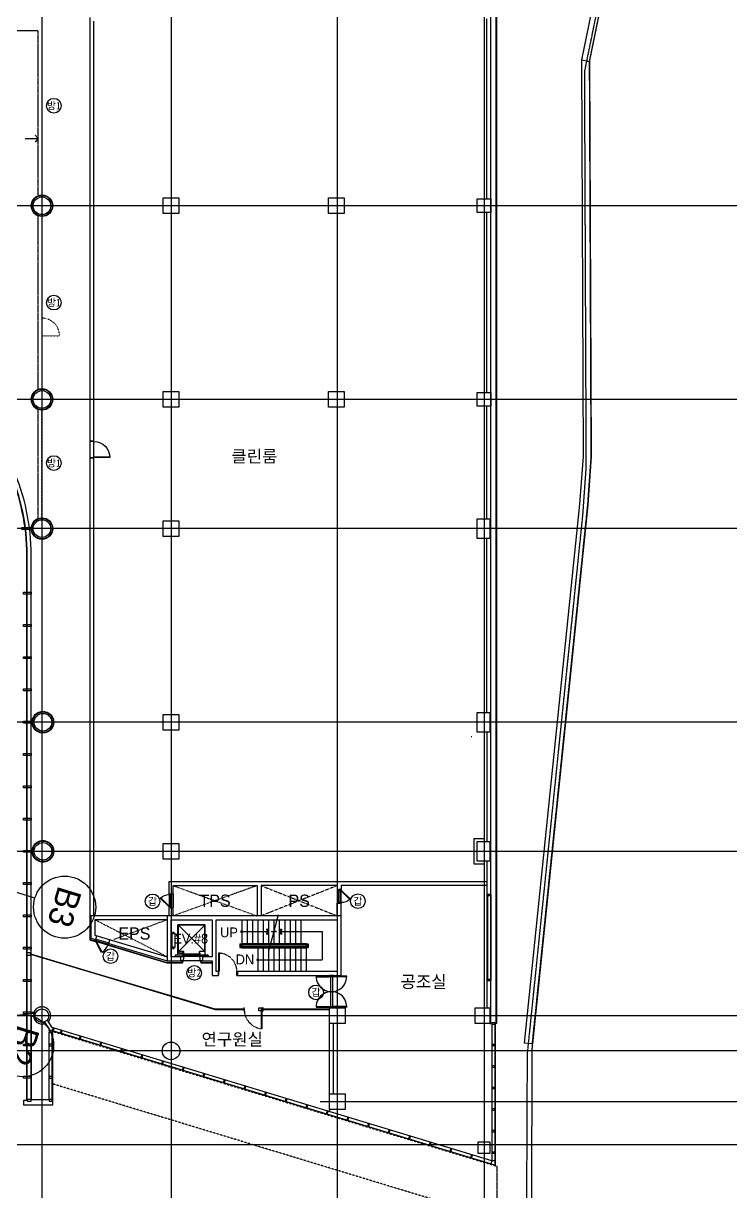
# Model space of a CAD drawing. Header units: metres. Extents: x 630750 to 860239, y 578133 to 726633.
# Drawn here: x 746954 to 783110, y 608915 to 668635 of the extents above; entities that cross this region are included whole.
import ezdxf
from ezdxf.enums import TextEntityAlignment as Align

# ---------------------------------------------------------------- set-up
doc = ezdxf.new("R2010")
doc.units = ezdxf.units.M
for name, pattern in [('11$0$HID1', [0.375, 0.25, -0.125]), ('DASHDOT', [25.4, 12.7, -6.35, 0, -6.35]), ('HID1', [0.375, 0.25, -0.125]), ('HIDDEN', [2, 1, -1]), ('HIDDEN-1', [1.4, 0.35, -0.7, 0.35]), ('SITE$0$ACAD$0$DASHED', [19.05, 12.7, -6.35]), ('SITE$0$PROPERTY', [37.5, 25, -2.5, 2.5, -2.5, 2.5, -2.5]), ('업무시설_xr-base$0$CONTINOUS', [0])]:
    doc.linetypes.add(name, pattern=pattern)
for name, color, linetype in [('11$0$A-DOR', 4, 'Continuous'), ('11$0$A-WALL-CONC', 2, 'Continuous'), ('A-CON', 2, 'Continuous'), ('A-DOR', 4, 'Continuous'), ('A-ELE-8', 8, 'Continuous'), ('A-ELE-9', 9, 'Continuous'), ('A-ELE9', 9, 'Continuous'), ('A-ELEV', 4, 'Continuous'), ('A-ELEV-FIXT', 5, 'Continuous'), ('A-GRID-DIMS', 14, 'Continuous'), ('A-HAT-0', 7, 'Continuous'), ('A-HAT-1', 9, 'Continuous'), ('A-MULL', 7, 'Continuous'), ('A-STAIR', 4, 'Continuous'), ('A-STONE', 6, 'Continuous'), ('A-SYM1', 7, 'Continuous'), ('A-TXT-S', 3, 'Continuous'), ('A-WAL-BLK', 3, 'Continuous'), ('A-WAL-DW', 7, 'Continuous'), ('A-WALL-CONC', 2, 'Continuous'), ('A-WIN-GLASS', 4, 'Continuous'), ('AL', 4, 'Continuous'), ('DOR', 4, 'Continuous'), ('fire shutter', 2, 'Continuous'), ('HYUN', 7, 'Continuous'), ('INT', 117, 'Continuous'), ('KUK-DOOR', 4, 'Continuous'), ('KUK-DOOR-FRAME', 4, 'Continuous'), ('KUK-WALL-DRYWALL', 4, 'Continuous'), ('KUK-WALL-FIN 1', 30, 'Continuous'), ('SITE$0$C-PROP', 72, 'SITE$0$ACAD$0$DASHED'), ('STL1', 4, 'Continuous'), ('블럭', 7, 'Continuous'), ('특수설계 영역', 225, 'Continuous')]:
    doc.layers.add(name, color=color, linetype=linetype)
doc.layers.add('A-CEN-1', color=1, linetype='Continuous', plot=False)
doc.layers.add('rev_01(121015)', color=4, linetype='Continuous', plot=False)
doc.styles.add('TEXT', font='')
doc.styles.add('돋움', font='')
doc.styles.get('TEXT').set_extended_font_data('DotumChe')
doc.styles.get('돋움').set_extended_font_data('Dotum')

# ---------------------------------------------------------------- blocks, each defined once
blk = doc.blocks.new('중간 단면 대지')
at = {"layer": 'SITE$0$C-PROP', "color": 9, "linetype": 'SITE$0$PROPERTY'}
blk.add_lwpolyline([(876783, 339629), (927311, 324271), (939724, 323636), (979688, 311483), (983141, 313757), (983224, 333237), (986058, 360795), (986233, 363263), (986150, 383464), (990297, 403669)], dxfattribs=at)
blk = doc.blocks.new('MULLION_100X300')
blk.add_lwpolyline([(-100, -50), (-100, 50), (300, 50), (300, -50)], close=True)
blk = doc.blocks.new('*U32')
blk.add_line((0, 5), (0, 0))
blk.add_circle((0, 11.35), 6.35)
at = {"color": 3, "style": '돋움'}
blk.add_attdef('NO', text='', height=5, dxfattribs=at).set_placement((0, 11.35), align=Align.MIDDLE_CENTER)
blk = doc.blocks.new('DOOR_1650')
at = {"layer": 'A-DOR'}
for p, q in [((1182425, -536335, 0), (1183104, -536335, 0)), ((1182425, -536365, 0), (1183104, -536365, 0)), ((1183104, -536365, 0), (1183104, -536335, 0)), ((1183304, -536365, 0), (1183304, -536335, 0)), ((1183304, -536365, 0), (1183304, -536335, 0)), ((1183304, -536365, 0), (1183304, -536335, 0)), ((1183984, -536335, 0), (1183304, -536335, 0)), ((1183984, -536365, 0), (1183304, -536365, 0)), ((1183984, -536365, 0), (1183984, -536335, 0)), ((1182425, -537895, 0), (1183104, -537895, 0)), ((1182425, -537895, 0), (1182425, -537925, 0)), ((1182425, -537925, 0), (1183104, -537925, 0)), ((1183104, -537925, 0), (1183104, -537895, 0)), ((1183304, -537925, 0), (1183304, -537895, 0)), ((1183984, -537895, 0), (1183304, -537895, 0)), ((1183984, -537925, 0), (1183304, -537925, 0)), ((1183984, -537895, 0), (1183984, -537925, 0))]:
    blk.add_line(p, q, dxfattribs=at)
at = {"layer": 'A-DOR', "elevation": 0}
for points in [[(1183304, -536305), (1183104, -536305), (1183104, -536335), (1183149, -536335), (1183149, -536350), (1183259, -536350), (1183259, -536335), (1183304, -536335)], [(1183304, -536305), (1183104, -536305), (1183104, -536335), (1183149, -536335), (1183149, -536350), (1183259, -536350), (1183259, -536335), (1183304, -536335)], [(1183104, -536305), (1183304, -536305), (1183304, -536335), (1183259, -536335), (1183259, -536350), (1183149, -536350), (1183149, -536335), (1183104, -536335)], [(1183104, -537955), (1183304, -537955), (1183304, -537925), (1183259, -537925), (1183259, -537910), (1183149, -537910), (1183149, -537925), (1183104, -537925)]]:
    blk.add_lwpolyline(points, close=True, dxfattribs=at)
at = {"layer": 'A-DOR'}
for centre, start, end in [((1183204, -536350, 0), 178.89811, 1.10189), ((1183204, -537910, 0), 358.89811, 181.10192)]:
    blk.add_arc(centre, 780, start, end, dxfattribs=at)
at = {"layer": 'A-ELE9'}
for p, q in [((1183149, -536335, 0), (1183149, -537925, 0)), ((1183259, -536335, 0), (1183259, -537925, 0))]:
    blk.add_line(p, q, dxfattribs=at)
blk = doc.blocks.new('dor-700')
at = {"layer": 'A-DOR'}
for p, q in [((197, 553), (218, 574)), ((197, 553), (649, 102)), ((218, 574), (670, 123)), ((670, 123), (649, 102))]:
    blk.add_line(p, q, dxfattribs=at)
for points in [[(0, 123), (0, 3), (45, 3), (45, 78), (30, 78), (30, 123)], [(700, 123), (700, 3), (655, 3), (655, 78), (670, 78), (670, 123)]]:
    blk.add_lwpolyline(points, close=True, dxfattribs=at)
blk.add_arc((715, 104), 686, 139.10423, 178.37315, dxfattribs=at)
at = {"layer": 'DOR', "color": 9}
for points in [[(30, 123), (627, 123)], [(45, 78), (655, 78)], [(45, 3), (655, 3)]]:
    blk.add_lwpolyline(points, dxfattribs=at)
blk = doc.blocks.new('elev-11')
at = {"layer": 'A-ELEV'}
for points in [[(2020128, 49069), (2020128, 49079), (2020198, 49079), (2020158, 48816), (2020128, 48816), (2020128, 48846)], [(2021068, 49069), (2021068, 49079), (2020998, 49079), (2021038, 48816), (2021068, 48816), (2021068, 48846)]]:
    blk.add_lwpolyline(points, dxfattribs=at)
at = {"layer": 'A-ELEV-FIXT'}
for p, q in [((2019898, 49161), (2019898, 50693)), ((2021298, 50693), (2019898, 50693)), ((2019923, 49318), (2019923, 50668)), ((2021273, 50668), (2019923, 50668)), ((2021273, 49318), (2021273, 50668)), ((2021298, 49161), (2021298, 50693)), ((2021443, 49131), (2019753, 49131)), ((2019753, 49131), (2019753, 49046)), ((2019753, 49071), (2020097, 49071)), ((2019898, 49161), (2021298, 49161)), ((2020198, 49318), (2019923, 49318)), ((2019948, 49323), (2020148, 49323)), ((2019948, 49318), (2019948, 49323)), ((2019953, 49243), (2019953, 49318)), ((2019953, 49243), (2020143, 49243)), ((2020198, 49221), (2020137, 49221)), ((2020143, 49243), (2020143, 49318)), ((2020148, 49318), (2020148, 49323)), ((2020158, 49215), (2021039, 49215)), ((2020158, 49183), (2020158, 49215)), ((2020158, 49183), (2021039, 49183)), ((2020158, 49124), (2021038, 49124)), ((2020158, 49124), (2020158, 49084)), ((2020158, 49084), (2021038, 49084)), ((2020174, 49278), (2020174, 49318)), ((2020198, 49221), (2020198, 49318)), ((2020598, 49215), (2020598, 49183)), ((2020598, 49124), (2020598, 49084)), ((2020598, 49124), (2020598, 49084)), ((2020599, 49215), (2020599, 49183)), ((2021273, 49318), (2020999, 49318)), ((2020999, 49221), (2020999, 49318)), ((2020999, 49221), (2021060, 49221)), ((2021024, 49278), (2021024, 49318)), ((2021038, 49124), (2021038, 49084)), ((2021039, 49183), (2021039, 49215)), ((2021443, 49071), (2021088, 49071)), ((2021443, 49131), (2021443, 49046))]:
    blk.add_line(p, q, dxfattribs=at)
at = {"layer": 'A-ELEV-FIXT', "color": 8}
for p, q in [((2021273, 50668), (2019923, 49318)), ((2021273, 49318), (2019923, 50668))]:
    blk.add_line(p, q, dxfattribs=at)
at = {"layer": 'A-ELEV-FIXT'}
for points in [[(2019754, 50241), (2019584, 50241), (2019584, 49541), (2019754, 49541)], [(2019708, 50291), (2019708, 50297), (2019630, 50297), (2019630, 50291), (2019665, 50285), (2019665, 50269), (2019664, 50269), (2019664, 50241), (2019674, 50241), (2019674, 50269), (2019673, 50269), (2019673, 50285)], [(2019833, 50180), (2019827, 50180), (2019827, 50102), (2019833, 50102), (2019839, 50137), (2019855, 50137), (2019855, 50136), (2019883, 50136), (2019883, 50146), (2019855, 50146), (2019855, 50145), (2019839, 50145)], [(2021369, 50180), (2021363, 50180), (2021357, 50145), (2021341, 50145), (2021341, 50146), (2021313, 50146), (2021313, 50136), (2021341, 50136), (2021341, 50137), (2021357, 50137), (2021363, 50102), (2021369, 50102)], [(2019708, 49491), (2019673, 49497), (2019673, 49513), (2019674, 49513), (2019674, 49541), (2019664, 49541), (2019664, 49513), (2019665, 49513), (2019665, 49497), (2019630, 49491), (2019630, 49485), (2019708, 49485)]]:
    blk.add_lwpolyline(points, close=True, dxfattribs=at)
blk = doc.blocks.new('11$0$dd')
at = {"layer": '11$0$A-DOR', "linetype": '11$0$HID1', "ltscale": 3}
for p, q in [((1530235, -198003), (1530085, -198003)), ((1530085, -198029), (1530125, -198029)), ((1530125, -198029), (1530196, -198029)), ((1530196, -198029), (1530235, -198029)), ((1530235, -198029), (1530235, -198003)), ((1530235, -198029), (1530235, -198055)), ((1530235, -198029), (1530235, -198055)), ((1530235, -198849), (1530085, -198849)), ((1530085, -198875), (1530144, -198875)), ((1530144, -198875), (1530196, -198875))]:
    blk.add_line(p, q, dxfattribs=at)
at = {"layer": '11$0$A-DOR', "ltscale": 3}
for p, q in [((1531055, -198029), (1530235, -198029)), ((1531055, -198029), (1530235, -198029)), ((1531055, -198055), (1530235, -198055)), ((1531055, -198055), (1530235, -198055))]:
    blk.add_line(p, q, dxfattribs=at)
at = {"layer": '11$0$A-DOR', "linetype": '11$0$HID1', "ltscale": 3}
for points in [[(1530235, -198003), (1530085, -198003), (1530085, -198029), (1530125, -198029), (1530125, -198029), (1530196, -198029), (1530196, -198029), (1530235, -198029)], [(1530235, -198849), (1530085, -198849), (1530085, -198875), (1530144, -198875), (1530144, -198875), (1530196, -198875), (1530196, -198875), (1530235, -198875)]]:
    blk.add_lwpolyline(points, close=True, dxfattribs=at)
at = {"layer": '11$0$A-DOR', "linetype": 'ByBlock', "ltscale": 3}
blk.add_arc((1530235, -198029), 820, 270.00003, 360, dxfattribs=at)

msp = doc.modelspace()

# ---------------------------------------------------------------- hatches: boundary and pattern name
at = {"layer": 'A-SYM1'}
h = msp.add_hatch(color=7, dxfattribs=at)
edge = h.paths.add_edge_path()
edge.add_arc((758114.4, 622205.1), 80, 180, 360, ccw=False)
edge.add_arc((758114.4, 622205.1), 80, 0, 180, ccw=False)
for points in [[(759414.9, 622342.8), (759376.4, 622320.6), (759443.1, 622205.1), (759376.4, 622089.6), (759414.9, 622067.4), (759494.4, 622205.1)], [(760123.9, 622342.8), (760162.4, 622320.6), (760095.7, 622205.1), (760162.4, 622089.6), (760123.9, 622067.4), (760044.4, 622205.1)]]:
    msp.add_hatch(color=7, dxfattribs=at).paths.add_polyline_path(points)
h = msp.add_hatch(color=7, dxfattribs=at)
edge = h.paths.add_edge_path()
edge.add_arc((758939.4, 620765.2), 80, 180, 360, ccw=False)
edge.add_arc((758939.4, 620765.2), 80, 0, 180, ccw=False)

# ---------------------------------------------------------------- linework, layer by layer
msp.add_line((762604.4, 613110.2, 0), (762604.4, 613001.3, 0))
at = {"elevation": 0}
for points in [[(746954.4, 639460.2), (746954.4, 639560.2), (747354.4, 639560.2), (747354.4, 639460.2)], [(746954.4, 637810.2), (746954.4, 637910.2), (747354.4, 637910.2), (747354.4, 637810.2)], [(746954.4, 636160.2), (746954.4, 636260.2), (747354.4, 636260.2), (747354.4, 636160.2)], [(746954.4, 634510.2), (746954.4, 634610.2), (747354.4, 634610.2), (747354.4, 634510.2)], [(746954.4, 632860.2), (746954.4, 632960.2), (747354.4, 632960.2), (747354.4, 632860.2)], [(746954.4, 631210.2), (746954.4, 631310.2), (747354.4, 631310.2), (747354.4, 631210.2)], [(746954.4, 629560.2), (746954.4, 629660.2), (747354.4, 629660.2), (747354.4, 629560.2)], [(746954.4, 627910.2), (746954.4, 628010.2), (747354.4, 628010.2), (747354.4, 627910.2)], [(746954.4, 626260.2), (746954.4, 626360.2), (747354.4, 626360.2), (747354.4, 626260.2)], [(746954.4, 624610.2), (746954.4, 624710.2), (747354.4, 624710.2), (747354.4, 624610.2)], [(746954.4, 622960.2), (746954.4, 623060.2), (747354.4, 623060.2), (747354.4, 622960.2)], [(746954.4, 621310.2), (746954.4, 621410.2), (747354.4, 621410.2), (747354.4, 621310.2)], [(746954.4, 619660.2), (746954.4, 619760.2), (747354.4, 619760.2), (747354.4, 619660.2)], [(746954.4, 618010.2), (746954.4, 618110.2), (747354.4, 618110.2), (747354.4, 618010.2)], [(746954.4, 616360.2), (746954.4, 616460.2), (747354.4, 616460.2), (747354.4, 616360.2)], [(746954.4, 614710.2), (746954.4, 614810.2), (747354.4, 614810.2), (747354.4, 614710.2)], [(746954.4, 614710.2), (746954.4, 614810.2), (747354.4, 614810.2), (747354.4, 614710.2)]]:
    msp.add_lwpolyline(points, close=True, dxfattribs=at)
at = {"layer": 'A-CEN-1', "linetype": 'Continuous'}
for p, q in [((747904.4, 706258.8, 0), (747904.4, 599969.6, 0)), ((754504.4, 706258.8, 0), (754504.4, 599969.6, 0)), ((763004.4, 706258.8, 0), (763004.4, 599969.6, 0)), ((770504.4, 706258.8, 0), (770504.4, 599969.6, 0)), ((795684.4, 659310.2, 0), (657202.6, 659310.2, 0)), ((801753.1, 649410.2, 0), (657202.6, 649410.2, 0))]:
    msp.add_line(p, q, dxfattribs=at)
at = {"layer": 'A-CEN-1', "linetype": 'Continuous', "ltscale": 0.1}
for p, q in [((796986.3, 659310.2, 0), (715754.4, 659310.2, 0)), ((796986.3, 649410.2, 0), (744904.4, 649410.2, 0)), ((796986.3, 642810.2, 0), (744904.4, 642810.2, 0)), ((796986.3, 632910.2, 0), (744904.4, 632910.2, 0)), ((797586.3, 626310.2, 0), (744904.4, 626310.2, 0)), ((796986.3, 617910.2, 0), (744904.4, 617910.2, 0)), ((796986.3, 616110.2, 0), (744904.4, 616110.2, 0)), ((796986.3, 613510.2, 0), (762119.6, 613510.2, 0)), ((796986.3, 611310.2, 0), (744904.4, 611310.2, 0))]:
    msp.add_line(p, q, dxfattribs=at)
at = {"layer": 'A-CON', "elevation": 0}
for points in [[(754104.4, 659710.2), (754904.4, 659710.2), (754904.4, 658910.2), (754104.4, 658910.2)], [(762554.4, 659710.2), (763354.4, 659710.2), (763354.4, 658910.2), (762554.4, 658910.2)], [(770154.4, 659660.2), (770854.4, 659660.2), (770854.4, 658960.2), (770154.4, 658960.2)], [(754104.4, 649810.2), (754904.4, 649810.2), (754904.4, 649010.2), (754104.4, 649010.2)], [(762554.4, 649810.2), (763354.4, 649810.2), (763354.4, 649010.2), (762554.4, 649010.2)], [(770154.4, 649760.2), (770854.4, 649760.2), (770854.4, 649060.2), (770154.4, 649060.2)], [(754104.4, 643210.2), (754904.4, 643210.2), (754904.4, 642410.2), (754104.4, 642410.2)], [(770154.4, 643310.2), (770804.4, 643310.2), (770804.4, 642310.2), (770154.4, 642310.2)], [(754104.4, 633310.2), (754904.4, 633310.2), (754904.4, 632510.2), (754104.4, 632510.2)], [(770154.4, 633410.2), (770804.4, 633410.2), (770804.4, 632410.2), (770154.4, 632410.2)], [(754104.4, 626710.2), (754904.4, 626710.2), (754904.4, 625910.2), (754104.4, 625910.2)], [(770154.4, 626810.2), (770804.4, 626810.2), (770804.4, 625810.2), (770154.4, 625810.2)], [(762604.4, 618310.2), (763404.4, 618310.2), (763404.4, 617510.2), (762604.4, 617510.2)], [(770054.4, 618310.2), (770804.4, 618310.2), (770804.4, 617510.2), (770054.4, 617510.2)], [(762604.4, 613910.2), (763404.4, 613910.2), (763404.4, 613110.2), (762604.4, 613110.2)], [(770204.4, 611460.2), (770804.4, 611460.2), (770804.4, 610860.2), (770204.4, 610860.2)]]:
    msp.add_lwpolyline(points, close=True, dxfattribs=at)
at = {"layer": 'A-CON'}
for centre, radius in [((747904.6, 659310.2, 0), 450), ((747904.4, 649410.2, 0), 450), ((747904.4, 642810.2, 0), 450), ((747954.4, 632910.2, 0), 450), ((747954.4, 626310.2, 0), 450), ((747904.4, 617910.2, 0), 350), ((754505.4, 616110.2, 0), 450)]:
    msp.add_circle(centre, radius, dxfattribs=at)
at = {"layer": 'A-DOR'}
msp.add_line((756964.4, 621099.7, 0), (756934.4, 621099.7, 0), dxfattribs=at)
at = {"layer": 'A-ELE-8', "elevation": 0}
for points in [[(775508.5, 666769.6), (779646.5, 686933), (779574.2, 694285)], [(775900.3, 666689.2), (780046.9, 686894.3), (779976.1, 694095.1)], [(772973.4, 616462.3), (772575.5, 616503.3), (775409.4, 644054.9), (775582.7, 646501.7), (775500.3, 666771.2), (775900.3, 666689.2), (775982.8, 646488.3), (775807.9, 644020.3), (772973.4, 616462.3)]]:
    msp.add_lwpolyline(points, dxfattribs=at)
at = {"layer": 'A-ELE-9'}
for p, q in [((754604.2, 624135.2, 0), (754604.2, 623435.2, 0)), ((754604.2, 624135.2), (754604.2, 623435.2)), ((763004.4, 624360.2, 0), (763004.4, 623660.2, 0)), ((763004.4, 624360.2), (763004.4, 623660.2))]:
    msp.add_line(p, q, dxfattribs=at)
at = {"layer": 'A-ELEV'}
for p, q in [((755084.4, 620933.2, 0), (755004.4, 620910.2, 0)), ((755004.4, 620710.2, 0), (755084.4, 620710.2, 0)), ((756104.4, 620910.2, 0), (756024.4, 620933.2, 0)), ((756104.4, 620710.2, 0), (756024.4, 620710.2, 0))]:
    msp.add_line(p, q, dxfattribs=at)
at = {"layer": 'A-HAT-0'}
msp.add_line((747050.8, 662742, 0), (747704.4, 662742, 0), dxfattribs=at)
at = {"layer": 'A-HAT-0', "elevation": 0}
for points in [[(747704.4, 662742), (747562.8, 662913.7)], [(747704.4, 662742), (747562.8, 662570.3)]]:
    msp.add_lwpolyline(points, dxfattribs=at)
at = {"layer": 'A-HAT-1', "linetype": 'HIDDEN'}
for p, q in [((747704.4, 668260.2, 0), (744600.5, 668260.2, 0)), ((747704.4, 659768.5, 0), (747704.4, 668260.2, 0)), ((747704.4, 649922.6, 0), (747704.4, 658852, 0)), ((747704.4, 643322.6, 0), (747704.4, 648897.9, 0))]:
    msp.add_line(p, q, dxfattribs=at)
at = {"layer": 'A-HAT-1', "color": 8, "linetype": 'HIDDEN-1'}
for p, q in [((754604.6, 624560.2, 0), (758904.6, 623010.1, 0)), ((763004.4, 624560.2, 0), (759104.6, 623010.1, 0)), ((754304.4, 620919, 0), (750604.4, 622810.2, 0)), ((754304.4, 622810.3, 0), (751573.1, 621795.7, 0))]:
    msp.add_line(p, q, dxfattribs=at)
at = {"layer": 'A-HAT-1', "color": 8, "linetype": 'HIDDEN-1', "elevation": 0}
for points in [[(758904.6, 624560.2), (754604.6, 623010.1)], [(759104.6, 624560.2), (763004.4, 623010.2)]]:
    msp.add_lwpolyline(points, dxfattribs=at)
at = {"layer": 'A-HAT-1', "linetype": 'HIDDEN', "elevation": 0}
msp.add_lwpolyline([(748454.4, 617106.9), (771154.4, 610218.7), (771154.4, 607526.7), (748454.4, 614419.5)], dxfattribs=at)
at = {"layer": 'A-MULL'}
for p, q in [((747268.6, 642860.2, 0), (747457.2, 642860.2, 0)), ((747268.6, 642760.2, 0), (747457.2, 642760.2, 0))]:
    msp.add_line(p, q, dxfattribs=at)
at = {"layer": 'A-STAIR'}
for p, q in [((758114.4, 622810.4, 0), (758114.4, 621580.4, 0)), ((758389.4, 622810.4, 0), (758389.4, 621600.4, 0)), ((758664.4, 622810.4, 0), (758664.4, 621600.4, 0)), ((758939.4, 622810.4, 0), (758939.4, 621600.4, 0)), ((759214.4, 622810.4, 0), (759214.4, 621600.4, 0)), ((759489.4, 622810.4, 0), (759489.4, 621600.4, 0)), ((759764.4, 622810.4, 0), (759764.4, 621600.4, 0)), ((760039.4, 622810.4, 0), (760039.4, 621600.4, 0)), ((760314.4, 622810.4, 0), (760314.4, 621600.4, 0)), ((760589.4, 622810.4, 0), (760589.4, 621600.4, 0)), ((760864.4, 622810.4, 0), (760864.4, 621600.4, 0)), ((761139.4, 622810.4, 0), (761139.4, 621600.4, 0)), ((758014.4, 621580.4, 0), (761514.4, 621580.4, 0)), ((758014.4, 621580.4, 0), (758014.4, 621390.4, 0)), ((758014.4, 621390.4, 0), (761514.4, 621390.4, 0)), ((758064.4, 621530.4, 0), (761464.4, 621530.4, 0)), ((758064.4, 621530.4, 0), (758064.4, 621440.4, 0)), ((758064.4, 621440.4, 0), (761464.4, 621440.4, 0)), ((758114.4, 621600.4, 0), (761414.4, 621600.4, 0)), ((758114.4, 621530.4, 0), (758114.4, 621440.4, 0)), ((758114.4, 621370.4, 0), (761414.4, 621370.4, 0)), ((758939.4, 621370.4, 0), (758939.4, 620160.4, 0)), ((759214.4, 621370.4, 0), (759214.4, 620160.4, 0)), ((759489.4, 621370.4, 0), (759489.4, 620160.4, 0)), ((759764.4, 621370.4, 0), (759764.4, 620160.4, 0)), ((760039.4, 621370.4, 0), (760039.4, 620160.4, 0)), ((760314.4, 621370.4, 0), (760314.4, 620160.4, 0)), ((760589.4, 621370.4, 0), (760589.4, 620160.4, 0)), ((760864.4, 621370.4, 0), (760864.4, 620160.4, 0)), ((761139.4, 621370.4, 0), (761139.4, 620160.4, 0)), ((761414.4, 621530.4, 0), (761414.4, 621440.4, 0)), ((761414.4, 621390.4, 0), (761414.4, 620160.4, 0)), ((761414.4, 621390.4, 0), (761414.4, 620160.4, 0)), ((761464.4, 621530.4, 0), (761464.4, 621440.4, 0)), ((761514.4, 621580.4, 0), (761514.4, 621390.4, 0))]:
    msp.add_line(p, q, dxfattribs=at)
at = {"layer": 'A-STAIR', "elevation": 0}
for points in [[(758114.4, 621390.4), (758114.4, 621370.4)], [(761414.4, 621600.4), (761414.4, 621580.4)]]:
    msp.add_lwpolyline(points, dxfattribs=at)
at = {"layer": 'A-STONE', "ltscale": 3}
for p, q in [((771124.4, 617550.2, 0), (771124.4, 687440.2, 0)), ((771154.4, 617520.2, 0), (771154.4, 687410.2, 0)), ((771054.4, 617510.2, 0), (771054.4, 617540.2, 0)), ((771059.4, 617550.2, 0), (771124.4, 617550.2, 0)), ((771059.4, 617550.2, 0), (771059.4, 617520.2, 0)), ((771059.4, 617520.2, 0), (771154.4, 617520.2, 0))]:
    msp.add_line(p, q, dxfattribs=at)
at = {"layer": 'A-SYM1', "color": 7}
for p, q in [((758114.4, 622205.1, 0), (759494.4, 622205.1, 0)), ((760095.8, 622205.2, 0), (762236.5, 622205.2, 0)), ((762236.5, 622205.2, 0), (762236.5, 620765.2, 0)), ((758939.4, 620765.2, 0), (762236.5, 620765.2, 0))]:
    msp.add_line(p, q, dxfattribs=at)
at = {"layer": 'A-SYM1', "color": 7, "elevation": 0}
msp.add_lwpolyline([(759506.9, 621244.6), (759752.2, 622160), (759639.2, 622205.4), (759889.6, 622205.4), (759776.5, 622250.7), (759998.6, 623079.3)], dxfattribs=at)
for points in [[(759376.4, 622320.6), (759443.1, 622205.1), (759376.4, 622089.6), (759414.9, 622067.4), (759494.4, 622205.1), (759414.9, 622342.8)], [(760162.4, 622320.6), (760095.7, 622205.1), (760162.4, 622089.6), (760123.9, 622067.4), (760044.4, 622205.1), (760123.9, 622342.8)]]:
    msp.add_lwpolyline(points, close=True, dxfattribs=at)
at = {"layer": 'A-WAL-BLK'}
for p, q in [((754404.4, 624760.2, 0), (770654.4, 624760.2, 0)), ((754404.4, 624135.2, 0), (754404.4, 624760.2, 0)), ((754404.4, 624135.2, 0), (754604.4, 624135.2, 0)), ((754604.4, 624560.2, 0), (758904.6, 624560.2, 0)), ((754604.4, 624135.2, 0), (754604.4, 624560.2, 0)), ((758904.6, 624560.2, 0), (758904.6, 623010.1, 0)), ((763004.4, 624560.2, 0), (759104.6, 624560.2, 0)), ((759104.6, 624560.2, 0), (759104.6, 623010.1, 0)), ((763004.4, 624560.2, 0), (763004.4, 624360.2, 0)), ((763004.4, 624360.2, 0), (763204.4, 624360.2, 0)), ((770654.4, 624560.2, 0), (763204.4, 624560.2, 0)), ((763204.4, 624560.2, 0), (763204.4, 624360.2, 0)), ((763004.4, 623660.2, 0), (763204.4, 623660.2, 0)), ((763004.4, 623010.2, 0), (763004.4, 623660.2, 0)), ((763204.4, 623010.2, 0), (763204.4, 623660.2, 0)), ((754304.4, 623010.2, 0), (750404.4, 623010.2, 0)), ((750404.4, 623010.2, 0), (750404.4, 621876.3, 0)), ((754404.4, 623010.2, 0), (754404.4, 623435.2, 0)), ((754404.4, 623435.2, 0), (754604.4, 623435.2, 0)), ((754604.4, 623010.3, 0), (754604.4, 623435.2, 0)), ((754304.4, 622810.2, 0), (750604.4, 622810.2, 0)), ((750604.4, 622810.2, 0), (750604.4, 622025.2, 0)), ((750404.4, 621876.3, 0), (750652.5, 621802.1, 0)), ((750604.4, 622025.2, 0), (754304.4, 620918.8, 0)), ((750652.5, 621802.1, 0), (750709.8, 621993.7, 0)), ((751323, 621601.2, 0), (751380.3, 621792.8, 0)), ((751323.1, 621601.6, 0), (754304.4, 620710.2, 0)), ((762604.4, 613910.2, 0), (762604.4, 617510.2, 0)), ((762804.4, 613910.2, 0), (762804.4, 617510.2, 0))]:
    msp.add_line(p, q, dxfattribs=at)
at = {"layer": 'A-WAL-DW'}
for p, q in [((750354.4, 668940.2), (750354.4, 621776.4)), ((750554.4, 623010.2, 0), (750554.4, 668740.2, 0)), ((750554.3, 647282.7, 0), (750354.4, 647282.7)), ((750554.3, 646410.3, 0), (750354.4, 646410.3)), ((770534.4, 624760.2, 0), (770534.4, 625660.2, 0))]:
    msp.add_line(p, q, dxfattribs=at)
at = {"layer": 'A-WAL-DW', "elevation": 0}
msp.add_lwpolyline([(770534.4, 625660.2), (770004.4, 625660.2), (770004.4, 626960.2), (770534.4, 626960.2)], dxfattribs=at)
at = {"layer": 'A-WALL-CONC'}
for p, q in [((770854.4, 617510.2, 0), (770854.4, 687510.2, 0)), ((770654.4, 659660.2, 0), (770654.4, 668860.2, 0)), ((770654.4, 649760.2, 0), (770654.4, 658960.2, 0)), ((770654.4, 643310.2, 0), (770654.4, 649060.2, 0)), ((770654.4, 633410.2, 0), (770654.4, 642310.2, 0)), ((770654.4, 632410.2, 0), (770654.4, 626810.2, 0)), ((770654.4, 625810.2, 0), (770654.4, 618310.2, 0)), ((754304.4, 623010.2, 0), (754304.4, 620710.2, 0)), ((763204.4, 623010.2, 0), (754304.4, 623010.2, 0)), ((763204.4, 619960.2, 0), (763204.4, 623010.2, 0)), ((754504.4, 622810.2, 0), (756604.4, 622810.2, 0)), ((754504.4, 620910.2, 0), (754504.4, 622810.2, 0)), ((756604.4, 622810.2, 0), (756604.4, 620910.2, 0)), ((756804.4, 622810.2, 0), (763004.4, 622810.2, 0)), ((756804.4, 620160.2, 0), (756804.4, 622810.2, 0)), ((763004.4, 622810.2, 0), (763004.4, 620160.2, 0)), ((754304.4, 620710.2, 0), (755004.4, 620710.2, 0)), ((755004.4, 620910.2, 0), (754504.4, 620910.2, 0)), ((755004.4, 620710.2, 0), (755004.4, 620910.2, 0)), ((756604.4, 620910.2, 0), (756104.4, 620910.2, 0)), ((756104.4, 620910.2, 0), (756104.4, 620710.2, 0)), ((756104.4, 620710.2, 0), (756604.4, 620710.2, 0)), ((756604.4, 620710.2, 0), (756604.4, 619960.2, 0)), ((756604.4, 619960.2, 0), (756934.4, 619960.2, 0)), ((756934.4, 620160.2, 0), (756804.4, 620160.2, 0)), ((763004.4, 620160.2, 0), (757874.4, 620160.2, 0)), ((757874.4, 619960.2, 0), (763204.4, 619960.2, 0)), ((770804.4, 617510.2, 0), (770854.4, 617510.2, 0))]:
    msp.add_line(p, q, dxfattribs=at)
at = {"layer": 'A-WIN-GLASS'}
for p, q in [((747130.4, 613580.2, 0), (747130.4, 641445.2, 0)), ((747154.4, 613617.7, 0), (747154.4, 641445.2, 0)), ((747355, 618097.7, 0), (747608.8, 618097.7, 0)), ((747573, 618022.7, 0), (747355, 618022.7, 0)), ((748027.8, 617582.7, 0), (748274.4, 617222, 0)), ((748164.8, 617676.4, 0), (748418, 617306, 0)), ((771054.4, 617510.2, 0), (771054.4, 610274.2, 0)), ((771054.4, 617510.2, 0), (771078.4, 617510.2, 0)), ((771078.4, 617510.2, 0), (771078.4, 610241.8, 0)), ((748274.4, 617149.5, 0), (748274.4, 617222, 0)), ((748477.9, 617287.8, 0), (748418, 617306, 0)), ((748430.4, 613590.2, 0), (748430.4, 617125.9, 0)), ((748430.4, 617107, 0), (748454.4, 617107, 0)), ((748461.4, 617130, 0), (748454.4, 617107, 0)), ((748454.4, 613580.2, 0), (748454.4, 617107, 0)), ((771054.4, 610274.2, 0), (748461.3, 617129.8, 0)), ((748430.4, 616410.2, 0), (748454.4, 616410.2, 0)), ((747154.4, 613580.2, 0), (747130.4, 613580.2, 0)), ((748430.4, 613580.2, 0), (748454.4, 613580.2, 0))]:
    msp.add_line(p, q, dxfattribs=at)
at = {"layer": 'A-WIN-GLASS', "color": 9}
for p, q in [((747354.4, 613617.7, 0), (747354.4, 641461.2, 0)), ((747354.4, 617910.2, 0), (747354.4, 613617.7, 0)), ((748274.4, 613620.2, 0), (748274.4, 617064.5, 0)), ((770898.4, 610484.5, 0), (748535.4, 617270.4, 0)), ((770898.4, 617480.2, 0), (770898.4, 610484.5, 0))]:
    msp.add_line(p, q, dxfattribs=at)
at = {"layer": 'A-WIN-GLASS', "elevation": 0}
for points in [[(770704.4, 624110.4), (770854.4, 624110.4), (770854.4, 619710.3), (770704.4, 619710.3)], [(770854.4, 624110.4), (770704.4, 624110.4), (770704.4, 624060.4), (770854.4, 624060.4)], [(770854.4, 619760.3), (770704.4, 619760.3), (770704.4, 619710.3), (770854.4, 619710.3)], [(770898.4, 617540.2), (770898.4, 617480.2), (771054.4, 617480.2), (771054.4, 617540.2)], [(748430.4, 617149.5), (748274.4, 617149.5), (748274.4, 617064.5), (748430.4, 617064.5)], [(748535.4, 617270.4), (748477.9, 617287.8), (748432.7, 617138.7), (748490.1, 617121.3)], [(748944.2, 617146.3), (748886.8, 617163.8), (748841.5, 617014.5), (748898.9, 616997.1)], [(748430.4, 616452.7), (748274.4, 616452.7), (748274.4, 616367.7), (748430.4, 616367.7)], [(749910.7, 616853.1), (749853.3, 616870.5), (749808, 616721.2), (749865.4, 616703.8)], [(749910.7, 616853.1), (749853.3, 616870.5), (749808, 616721.2), (749865.4, 616703.8)], [(750963.3, 616533.7), (750905.9, 616551.1), (750860.6, 616401.8), (750918, 616384.4)], [(750963.3, 616533.7), (750905.9, 616551.1), (750860.6, 616401.8), (750918, 616384.4)], [(770898.4, 616440.2), (770898.4, 616380.2), (771054.4, 616380.2), (771054.4, 616440.2)], [(752015.9, 616214.3), (751958.5, 616231.7), (751913.2, 616082.4), (751970.6, 616065)], [(752015.9, 616214.3), (751958.5, 616231.7), (751913.2, 616082.4), (751970.6, 616065)], [(753068.5, 615894.9), (753011.1, 615912.3), (752965.8, 615763), (753023.2, 615745.6)], [(753068.5, 615894.9), (753011.1, 615912.3), (752965.8, 615763), (753023.2, 615745.6)], [(754121.1, 615575.4), (754063.7, 615592.9), (754018.4, 615443.6), (754075.8, 615426.2)], [(754121.1, 615575.4), (754063.7, 615592.9), (754018.4, 615443.6), (754075.8, 615426.2)], [(755173.7, 615256), (755116.3, 615273.5), (755071, 615124.2), (755128.4, 615106.8)], [(755173.7, 615256), (755116.3, 615273.5), (755071, 615124.2), (755128.4, 615106.8)], [(770898.4, 615340.2), (770898.4, 615280.2), (771054.4, 615280.2), (771054.4, 615340.2)], [(748430.4, 614802.7), (748274.4, 614802.7), (748274.4, 614717.7), (748430.4, 614717.7)], [(756226.3, 614936.6), (756168.9, 614954.1), (756123.6, 614804.8), (756181, 614787.4)], [(756226.3, 614936.6), (756168.9, 614954.1), (756123.6, 614804.8), (756181, 614787.4)], [(757278.9, 614617.2), (757221.5, 614634.7), (757176.2, 614485.4), (757233.6, 614468)], [(757278.9, 614617.2), (757221.5, 614634.7), (757176.2, 614485.4), (757233.6, 614468)], [(758331.5, 614297.8), (758274.1, 614315.2), (758228.8, 614166), (758286.2, 614148.5)], [(758331.5, 614297.8), (758274.1, 614315.2), (758228.8, 614166), (758286.2, 614148.5)], [(759384.1, 613978.4), (759326.7, 613995.8), (759281.4, 613846.6), (759338.8, 613829.1)], [(759384.1, 613978.4), (759326.7, 613995.8), (759281.4, 613846.6), (759338.8, 613829.1)], [(770898.4, 614240.2), (770898.4, 614180.2), (771054.4, 614180.2), (771054.4, 614240.2)], [(747354.4, 613617.7), (747154.4, 613617.7), (747154.4, 613542.7), (747354.4, 613542.7)], [(748430.4, 613617.7), (748274.4, 613617.7), (748274.4, 613542.7), (748430.4, 613542.7)], [(760436.7, 613659), (760379.3, 613676.4), (760334, 613527.2), (760391.4, 613509.7)], [(760436.7, 613659), (760379.3, 613676.4), (760334, 613527.2), (760391.4, 613509.7)], [(761489.4, 613339.6), (761431.9, 613357), (761386.6, 613207.8), (761444.1, 613190.3)], [(761489.4, 613339.6), (761431.9, 613357), (761386.6, 613207.8), (761444.1, 613190.3)], [(762542, 613020.2), (762484.5, 613037.6), (762439.2, 612888.4), (762496.7, 612870.9)], [(762542, 613020.2), (762484.5, 613037.6), (762439.2, 612888.4), (762496.7, 612870.9)], [(770898.4, 613140.2), (770898.4, 613080.2), (771054.4, 613080.2), (771054.4, 613140.2)], [(763594.6, 612700.8), (763537.2, 612718.2), (763491.9, 612568.9), (763549.3, 612551.5)], [(763594.6, 612700.8), (763537.2, 612718.2), (763491.9, 612568.9), (763549.3, 612551.5)], [(764647.2, 612381.4), (764589.8, 612398.8), (764544.5, 612249.5), (764601.9, 612232.1)], [(764647.2, 612381.4), (764589.8, 612398.8), (764544.5, 612249.5), (764601.9, 612232.1)], [(765699.8, 612062), (765642.4, 612079.4), (765597.1, 611930.1), (765654.5, 611912.7)], [(765699.8, 612062), (765642.4, 612079.4), (765597.1, 611930.1), (765654.5, 611912.7)], [(766752.4, 611742.6), (766695, 611760), (766649.7, 611610.7), (766707.1, 611593.3)], [(766752.4, 611742.6), (766695, 611760), (766649.7, 611610.7), (766707.1, 611593.3)], [(770898.4, 612040.2), (770898.4, 611980.2), (771054.4, 611980.2), (771054.4, 612040.2)], [(767805, 611423.2), (767747.6, 611440.6), (767702.3, 611291.3), (767759.7, 611273.9)], [(767805, 611423.2), (767747.6, 611440.6), (767702.3, 611291.3), (767759.7, 611273.9)], [(768857.6, 611103.8), (768800.2, 611121.2), (768754.9, 610971.9), (768812.3, 610954.5)], [(768857.6, 611103.8), (768800.2, 611121.2), (768754.9, 610971.9), (768812.3, 610954.5)], [(770898.4, 610940.2), (770898.4, 610880.2), (771054.4, 610880.2), (771054.4, 610940.2)], [(769910.2, 610784.4), (769852.8, 610801.8), (769807.5, 610652.5), (769864.9, 610635.1)], [(769910.2, 610784.4), (769852.8, 610801.8), (769807.5, 610652.5), (769864.9, 610635.1)]]:
    msp.add_lwpolyline(points, close=True, dxfattribs=at)
msp.add_lwpolyline([(771054.4, 610484.5), (770898.4, 610484.5), (770853.1, 610335.2)], dxfattribs=at)
at = {"layer": 'A-WIN-GLASS'}
for centre, radius, start, end in [((736353.7, 641443.2, 0), 10776.7, 0.010753, 23.68758), ((736353.7, 641443.2, 0), 10800.7, 0.010733, 23.764841), ((747904.4, 617910.2, 0), 430, 164.833726, 293.231649)]:
    msp.add_arc(centre, radius, start, end, dxfattribs=at)
at = {"layer": 'A-WIN-GLASS', "color": 9}
msp.add_arc((736353.7, 641444.9, 0), 11000, 0.001767, 23.707658, dxfattribs=at)
at = {"layer": 'AL'}
msp.add_line((747354.4, 613617.7, 0), (748274.4, 613617.7, 0), dxfattribs=at)
at = {"layer": 'fire shutter', "color": 2, "linetype": 'HIDDEN-1', "elevation": 0}
for points in [[(747904.4, 668740.5), (747904.4, 659860.2)], [(747904.4, 658760.2), (747904.4, 649860.2)], [(747904.4, 643260.2), (747904.4, 648960.2)]]:
    msp.add_lwpolyline(points, dxfattribs=at)
at = {"layer": 'fire shutter', "elevation": 0}
for points in [[(747934.4, 659790.2), (747874.4, 659790.2), (747874.4, 659860.2), (747934.4, 659860.2)], [(747934.4, 658830.2), (747874.4, 658830.2), (747874.4, 658760.2), (747934.4, 658760.2)], [(747934.4, 649890.2), (747874.4, 649890.2), (747874.4, 649960.2), (747934.4, 649960.2)], [(747934.4, 648930.2), (747874.4, 648930.2), (747874.4, 648860.2), (747934.4, 648860.2)], [(747934.4, 643290.2), (747874.4, 643290.2), (747874.4, 643360.2), (747934.4, 643360.2)]]:
    msp.add_lwpolyline(points, close=True, dxfattribs=at)
at = {"layer": 'fire shutter', "color": 2, "linetype": 'HIDDEN-1', "elevation": 0}
msp.add_lwpolyline([(747904.4, 652664.2), (748804.4, 652664.2, 0.4142136), (747904.4, 653564.2, 1)], format="xyb", dxfattribs=at)
at = {"layer": 'INT'}
for centre in [(747904.4, 659310.2, 0), (747904.4, 649410.2, 0), (747904.4, 642810.2, 0)]:
    msp.add_circle(centre, 550, dxfattribs=at)
at = {"layer": 'INT', "linetype": 'HID1', "ltscale": 3}
for centre in [(747954.4, 632910.2, 0), (747954.4, 626310.2, 0)]:
    msp.add_circle(centre, 550, dxfattribs=at)
msp.add_arc((747904.4, 617910.2, 0), 450, 314.988708, 155.376091, dxfattribs=at)
at = {"layer": 'KUK-DOOR'}
for p, q in [((756934.4, 621099.7, 0), (756934.4, 620160.2, 0)), ((756964.4, 621099.7, 0), (756964.4, 620160.2, 0))]:
    msp.add_line(p, q, dxfattribs=at)
at = {"layer": 'KUK-DOOR', "color": 251}
msp.add_lwpolyline([(759188.2, 618160.2), (758988.2, 618160.2), (758988.2, 618310.2), (759188.2, 618310.2)], close=True, dxfattribs=at)
at = {"layer": 'KUK-DOOR', "color": 4}
msp.add_lwpolyline([(759144.2, 618285.2), (759144.2, 617245.2), (759132.2, 617245.2), (759132.2, 618285.2)], close=True, dxfattribs=at)
at = {"layer": 'KUK-DOOR', "color": 1, "linetype": 'DASHDOT', "ltscale": 0.11}
msp.add_circle((759138.2, 618235.2), 5, dxfattribs=at)
at = {"layer": 'KUK-DOOR', "color": 1, "linetype": 'DASHDOT'}
for centre, radius, start, end in [((756934.4, 620160.2, 0), 940, 0, 88.172875), ((759226.5, 618219.1), 978.4, 179.054886, 264.4703)]:
    msp.add_arc(centre, radius, start, end, dxfattribs=at)
at = {"layer": 'KUK-DOOR', "color": 1, "linetype": 'DASHDOT', "ltscale": 0.11}
msp.add_arc((759138.2, 618235.2), 50, 0, 90, dxfattribs=at)
at = {"layer": 'KUK-DOOR-FRAME', "elevation": 0}
for points in [[(756904.4, 620160.2), (756904.4, 619960.2), (756934.4, 619960.2), (756934.4, 620005.2), (756949.4, 620005.2), (756949.4, 620115.2), (756934.4, 620115.2), (756934.4, 620160.2)], [(757904.4, 620160.2), (757904.4, 619960.2), (757874.4, 619960.2), (757874.4, 620005.2), (757859.4, 620005.2), (757859.4, 620115.2), (757874.4, 620115.2), (757874.4, 620160.2)]]:
    msp.add_lwpolyline(points, close=True, dxfattribs=at)
at = {"layer": 'KUK-DOOR-FRAME'}
msp.add_lwpolyline([(758248.2, 618160.2), (758248.2, 618202.2), (758248.2, 618202.2), (758248.2, 618310.2), (758218.2, 618310.2), (758218.2, 618160.2), (758248.2, 618160.2)], dxfattribs=at)
msp.add_lwpolyline([(759218.2, 618310.2), (759188.2, 618310.2), (759188.2, 618160.2), (759218.2, 618160.2)], close=True, dxfattribs=at)
at = {"layer": 'KUK-WALL-DRYWALL'}
for p, q in [((750389.4, 621802.5), (750631, 621730.2, 0)), ((751301.7, 621529.7, 0), (754293.4, 620635.2)), ((754293.4, 620635.2), (755059.4, 620635.2)), ((755059.4, 620710.2), (755059.4, 620635.2)), ((756049.4, 620710.2), (756049.4, 620635.2)), ((756049.4, 620635.2), (756604.4, 620635.2))]:
    msp.add_line(p, q, dxfattribs=at)
at = {"layer": 'KUK-WALL-DRYWALL', "color": 251, "elevation": 0}
for points in [[(750554.3, 647282.7), (750389.4, 647282.7)], [(750554.3, 646410.3), (750389.4, 646410.3)]]:
    msp.add_lwpolyline(points, dxfattribs=at)
at = {"layer": 'KUK-WALL-DRYWALL', "linetype": '업무시설_xr-base$0$CONTINOUS'}
for centre in [(747904.4, 659310.2), (747904.4, 649410.2), (747904.4, 642810.2), (747954.4, 632910.2), (747954.4, 626310.2)]:
    msp.add_circle(centre, 525, dxfattribs=at)
at = {"layer": 'KUK-WALL-FIN 1'}
for p, q in [((750389.4, 621776.4), (750354.4, 621776.4)), ((750389.4, 621802.5), (750389.4, 621776.4)), ((750389.4, 621776.4), (750623.8, 621706.3, 0)), ((747354.4, 621125.9), (747154.4, 621125.9)), ((747311.4, 620982.1), (747354.4, 621125.9)), ((751294.5, 621505.7, 0), (754289.8, 620610.2)), ((747311.4, 620982.1), (747154.4, 620982.1)), ((754289.8, 620610.2), (755084.4, 620610.2)), ((755084.4, 620710.2), (755084.4, 620610.2)), ((756024.4, 620710.2), (756024.4, 620610.2)), ((756024.4, 620610.2), (756604.4, 620610.2))]:
    msp.add_line(p, q, dxfattribs=at)
at = {"layer": 'KUK-WALL-FIN 1', "color": 8}
for p, q in [((747326.1, 621048.7), (747330.1, 621062.1)), ((747327, 621051.6, 1192.4), (750743.8, 620030, 3419.7)), ((747329.3, 621059.3, -888.5), (750746.1, 620037.7, 3421.4)), ((750743.8, 620030, 4613.8), (754949.9, 618772.5, 3419.7)), ((750746.1, 620037.7, 2532.8), (754952.2, 618780.2, 3421.4)), ((754949.9, 618772.5, 5502.3), (756760.3, 618231.2, 3027.8)), ((754952.2, 618780.2, 3421.4), (756761.5, 618239.2, 2658.4)), ((756760.3, 618231.2, 1250.2), (758223.2, 618231.2, 3419.7)), ((756761.5, 618239.2, -773.2), (758223.2, 618239.2, 3421.4)), ((758223.2, 618228.2), (758223.2, 618242.2)), ((759213.2, 618228.2), (759213.2, 618242.2)), ((759213.2, 618239.2, -888.5), (762609.4, 618239.2, 3421.4)), ((759213.2, 618231.2, 1192.4), (762609.4, 618231.2, 3419.7))]:
    msp.add_line(p, q, dxfattribs=at)
at = {"layer": 'KUK-WALL-FIN 1', "color": 4}
for p, q in [((747329.3, 621059.3), (747327, 621051.6)), ((747327, 621051.6), (747327.6, 621050.4)), ((747327.6, 621050.4), (750742.6, 620029.4)), ((747330.5, 621059.9), (747329.3, 621059.3)), ((750745.4, 620038.9), (747330.5, 621059.9)), ((750742.6, 620029.4), (754948.6, 618771.8)), ((754951.5, 618781.4), (750745.4, 620038.9)), ((754948.6, 618771.8), (756760.2, 618230.2)), ((756761.7, 618240.2), (754951.5, 618781.4)), ((756761.7, 618240.2), (756760.2, 618230.2))]:
    msp.add_line(p, q, dxfattribs=at)
for points in [[(747340.1, 621078), (747320.9, 621083.7), (747306.6, 621035.8), (747325.7, 621030.1), (747330.9, 621047.3), (747321.3, 621050.2), (747325.3, 621063.6), (747334.9, 621060.7)], [(758218.2, 618260.2), (758238.2, 618260.2), (758238.2, 618210.2), (758218.2, 618210.2), (758218.2, 618228.2), (758228.2, 618228.2), (758228.2, 618242.2), (758218.2, 618242.2)], [(759218.2, 618260.2), (759198.2, 618260.2), (759198.2, 618210.2), (759218.2, 618210.2), (759218.2, 618228.2), (759208.2, 618228.2), (759208.2, 618242.2), (759218.2, 618242.2)]]:
    msp.add_lwpolyline(points, close=True, dxfattribs=at)
at = {"layer": 'KUK-WALL-FIN 1', "color": 8}
for points in [[(747338.1, 621076.9), (747322, 621081.7), (747308.6, 621036.9), (747324.7, 621032), (747328.9, 621046.2), (747319.3, 621049.1), (747324.3, 621065.6), (747333.8, 621062.7)], [(758219.8, 618258.6), (758236.6, 618258.6), (758236.6, 618211.8), (758219.8, 618211.8), (758219.8, 618226.6), (758229.8, 618226.6), (758229.8, 618243.8), (758219.8, 618243.8)], [(759216.6, 618258.6), (759199.8, 618258.6), (759199.8, 618211.8), (759216.6, 618211.8), (759216.6, 618226.6), (759206.6, 618226.6), (759206.6, 618243.8), (759216.6, 618243.8)]]:
    msp.add_lwpolyline(points, close=True, dxfattribs=at)
at = {"layer": 'KUK-WALL-FIN 1', "color": 4}
for points in [[(756760.2, 618230.2), (758222.2, 618230.2), (758223.2, 618231.2), (758223.2, 618239.2), (758222.2, 618240.2), (756761.7, 618240.2)], [(759214.2, 618230.2), (762608.4, 618230.2), (762609.4, 618231.2), (762609.4, 618239.2), (762608.4, 618240.2), (759214.2, 618240.2), (759213.2, 618239.2), (759213.2, 618231.2), (759214.2, 618230.2)]]:
    msp.add_lwpolyline(points, dxfattribs=at)
at = {"layer": 'KUK-WALL-FIN 1', "linetype": '업무시설_xr-base$0$CONTINOUS'}
for centre in [(747904.4, 659310.2), (747904.4, 649410.2), (747904.4, 642810.2), (747954.4, 632910.2), (747954.4, 626310.2)]:
    msp.add_circle(centre, 550, dxfattribs=at)
at = {"layer": 'KUK-WALL-FIN 1', "color": 8}
for centre, start, end in [((747332.9, 621046.6), 62.83975, 161.161414), ((747337, 621060.2), 165.520134, 263.841797), ((758216.1, 618242.3), 259.498976, 357.82064), ((758216.1, 618228.1), 2.17936, 100.501024), ((759220.3, 618242.3), 182.165653, 280.487317), ((759220.3, 618228.2), 79.485269, 177.806933)]:
    msp.add_arc(centre, 2.12, start, end, dxfattribs=at)
at = {"layer": 'rev_01(121015)'}
msp.add_line((756104.4, 620710.2, 0), (755004.4, 620710.2, 0), dxfattribs=at)
at = {"layer": 'SITE$0$C-PROP', "color": 9, "linetype": 'SITE$0$PROPERTY'}
msp.add_lwpolyline([(666282.6, 622344), (716810.7, 606986.7), (729224.5, 606351.3), (769187.9, 594198.6), (772640.9, 596472.3), (772723.5, 615952.5), (775558, 643510.5), (775732.9, 645978.5), (775650.4, 666179.3), (779797, 686384.4)], dxfattribs=at)
at = {"layer": 'STL1'}
for p, q in [((747154.4, 613570.2, 0), (746954.4, 613570.2, 0)), ((746954.4, 613570.2, 0), (746954.4, 613360.2, 0)), ((746954.4, 613360.2, 0), (748454.4, 613360.2, 0)), ((748430.4, 613570.2, 0), (748454.4, 613570.2, 0)), ((748454.4, 613360.2, 0), (748454.4, 613570.2, 0))]:
    msp.add_line(p, q, dxfattribs=at)
at = {"layer": '블럭', "color": 1}
for centre in [(748512.3, 664427.4, 0), (748512.3, 654360.2, 0), (748512.3, 646160.2, 0), (753558.7, 623752.8, 0), (764055.2, 623763.1), (751412.2, 620948.9, 0), (755689.1, 620096.5, 0), (761915.9, 619100, 0)]:
    msp.add_circle(centre, 375, dxfattribs=at)
at = {"layer": '특수설계 영역', "linetype": 'HID1', "ltscale": 3}
msp.add_line((769874.4, 632170.2, 0), (769844.4, 632170.2, 0), dxfattribs=at)

# ---------------------------------------------------------------- block references
at = {"layer": '11$0$A-WALL-CONC', "color": 251, "xscale": -1, "rotation": 180}
msp.add_blockref('11$0$dd', (-779681, 448407.5, 0), dxfattribs=at)
at = {"layer": 'A-DOR', "xscale": -1}
for p, rotation in [((754527.6, 624135.2), 90.00001131250077), ((763081.1, 623660.2), 270.0000113125008)]:
    msp.add_blockref('dor-700', p, dxfattribs=dict(at, rotation=rotation))
at = {"layer": 'A-DOR', "rotation": 163.3521362845055}
msp.add_blockref('dor-700', (751329.9, 621624.2, 0), dxfattribs=at)
at = {"layer": 'A-DOR'}
msp.add_blockref('DOOR_1650', (-420500, 1156265.6), dxfattribs=at)
at = {"layer": 'A-ELEV'}
msp.add_blockref('elev-11', (-1265044, 571864.3, 0), dxfattribs=at)
at = {"layer": 'A-GRID-DIMS', "xscale": 250.0000000000884, "yscale": 250.0000000000884, "zscale": 250.0000000000884, "rotation": 253.1091880892739}
for p, values in [((746348.2, 624284.2, 0), {'NO': 'B3'}), ((744199.5, 617203, 0), {'NO': 'B2'})]:
    msp.add_blockref('*U32', p, dxfattribs=at).add_auto_attribs(values)
at = {"layer": 'A-MULL'}
msp.add_blockref('MULLION_100X300', (746968.6, 642810.2, 0), dxfattribs=at)
at = {"layer": 'HYUN'}
msp.add_blockref('중간 단면 대지', (-210250, 283225.3, 0), dxfattribs=at)

# ---------------------------------------------------------------- texts
at = {"layer": 'A-TXT-S', "color": 3, "style": '돋움'}
for s, height, p in [('클린룸', 625, (757588.3, 646194.6, 0)), ('EV.#8', 500, (754617.7, 621596.2, 0)), ('공조실', 625, (766237.9, 619333.8)), ('연구원실', 625, (756064, 616390.1, 0))]:
    msp.add_text(s, height=height, rotation=0.000006, dxfattribs=at).set_placement(p)
for s, p in [('TPS', (756754.6, 623785.2)), ('PS', (761054.5, 623785.2))]:
    msp.add_text(s, height=625, dxfattribs=at).set_placement(p, align=Align.MIDDLE_CENTER)
for s, height, p in [('EPS', 625, (751812.2, 621797.8)), ('UP', 500, (757011, 621918.7)), ('DN', 500, (757811, 620537.9))]:
    msp.add_text(s, height=height, dxfattribs=at).set_placement(p)
at = {"layer": '블럭', "style": 'TEXT'}
for s, p in [('방1', (748512.3, 664427.4, 0)), ('방1', (748512.3, 654360.2, 0)), ('방1', (748512.3, 646160.2, 0)), ('갑', (753558.7, 623752.8, 0)), ('갑', (764055.2, 623763.1)), ('갑', (751412.2, 620948.9, 0)), ('방2', (755689.1, 620096.5, 0)), ('갑', (761915.9, 619100, 0))]:
    msp.add_text(s, height=375, dxfattribs=at).set_placement(p, align=Align.MIDDLE_CENTER)

doc.saveas('drawing.dxf')
